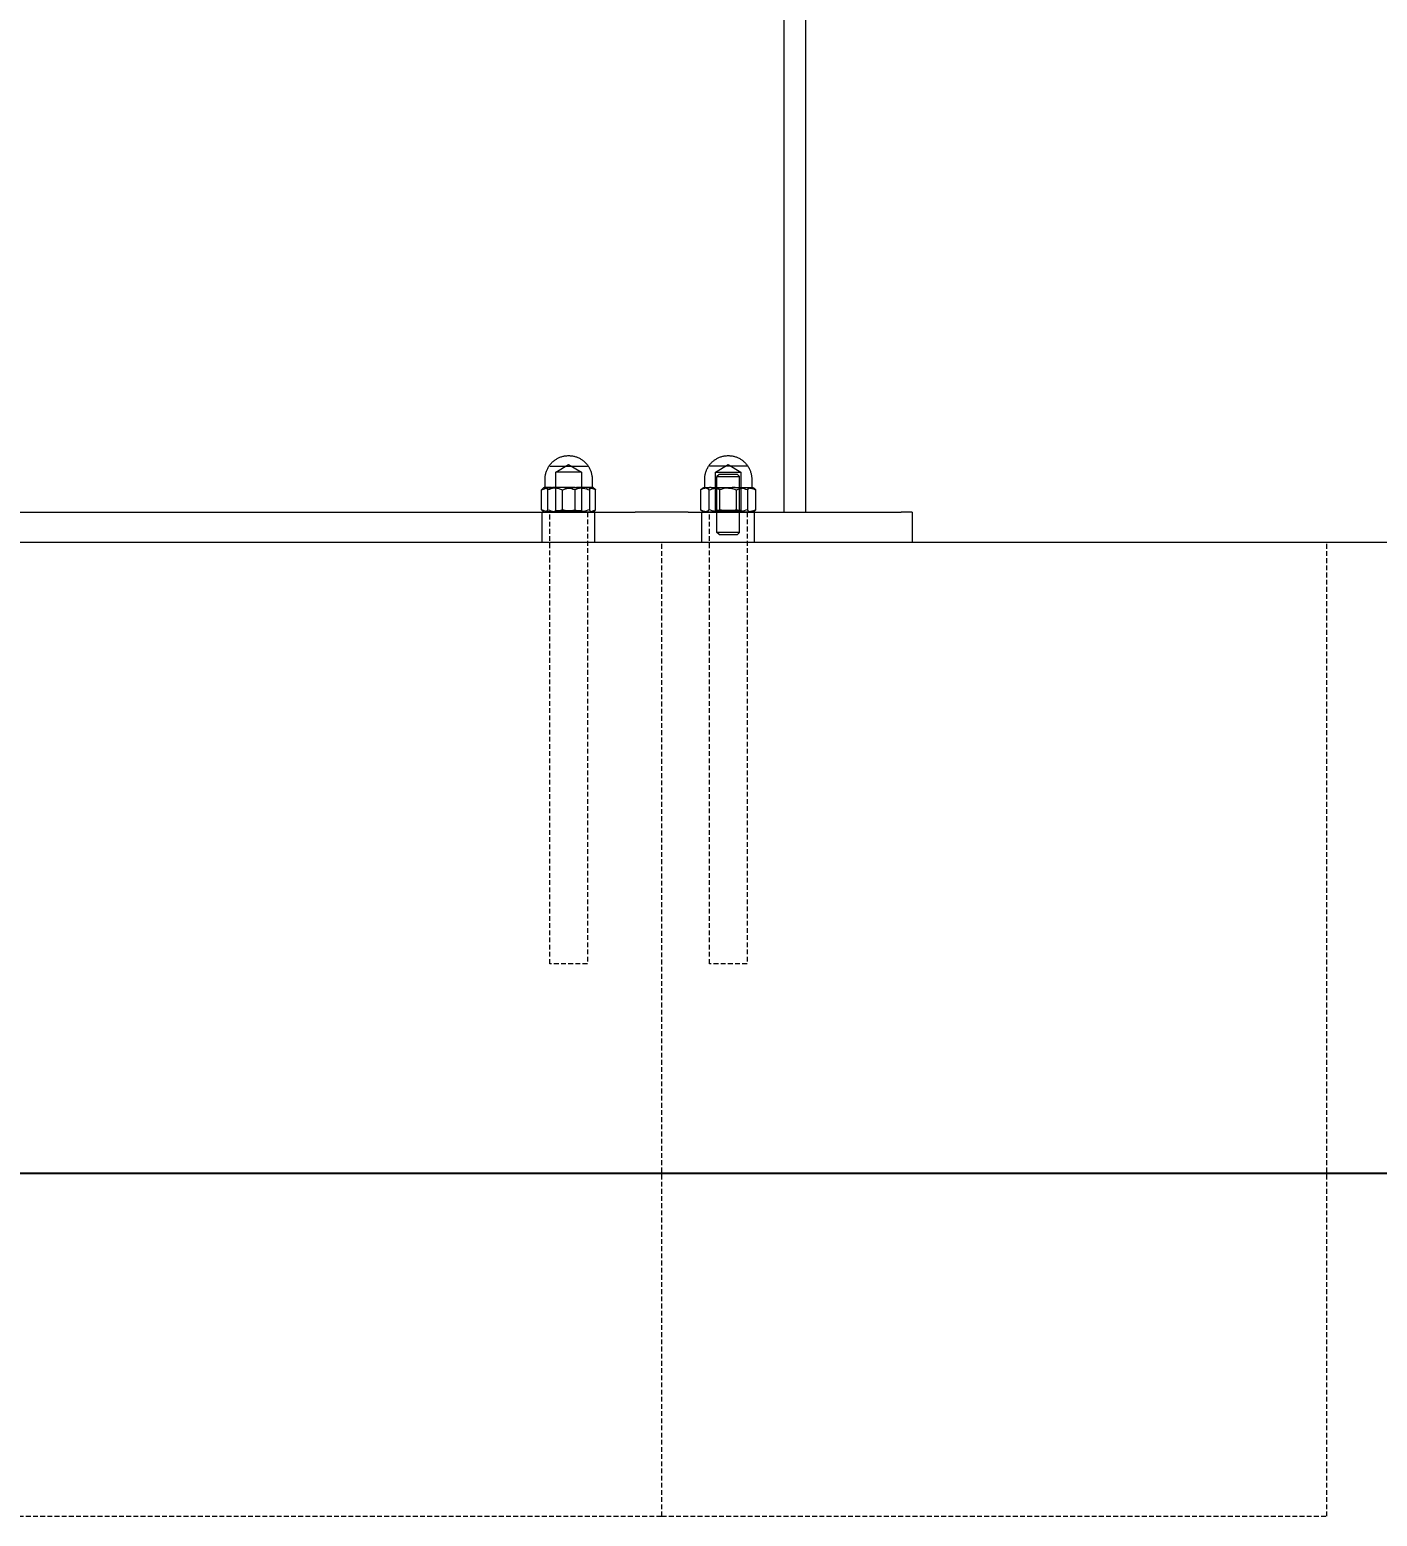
# Model space of a CAD drawing. Header units: millimetres. Extents: x -111 to 4919, y -143 to 3304.
# Drawn here: x 246.8 to 605, y 2513.7 to 2908.8 of the extents above; entities that cross this region are included whole.
import ezdxf

# ---------------------------------------------------------------- set-up
doc = ezdxf.new("R2010")
doc.units = ezdxf.units.MM
doc.linetypes.add('HIDDEN', pattern=[1.905, 1.27, -0.635])
for name, color, linetype, lineweight in [('ZANO_R', 7, 'Continuous', 0), ('ZANO_R_przerywana', 7, 'HIDDEN', 0), ('ZANO_W', 1, 'Continuous', 0)]:
    doc.layers.add(name, color=color, linetype=linetype, lineweight=lineweight)
doc.styles.add('Arial', font='arial.ttf')
doc.styles.get("Standard").update_dxf_attribs({"font": 'ARIALUNI.TTF'})
doc.dimstyles.new('pl i ang', dxfattribs={"dimtxt": 50, "dimasz": 50, "dimexe": 1.25, "dimexo": 0.625, "dimgap": 10, "dimtad": 1, "dimtoh": 1, "dimtxsty": 'Standard', "dimcen": 2.5, "dimclrd": 1, "dimclre": 1, "dimclrt": 1, "dimadec": 0, "dimazin": 0, "dimtfac": 1, "dimtmove": 0, "dimatfit": 3, "dimfxl": 1, "dimarcsym": 1})

# ---------------------------------------------------------------- blocks, each defined once
blk = doc.blocks.new('*D397')
at = {"layer": 'ZANO_W', "color": 1, "lineweight": -2}
for p, q in [((100.77, 2762.59), (100.77, 2594.86)), ((2106.33, 2762.59), (2106.33, 2594.86)), ((140.77, 2604.86), (2066.33, 2604.86))]:
    blk.add_line(p, q, dxfattribs=at)
at = {"layer": 'ZANO_W', "color": 1}
for points in [[(140.77, 2611.53), (140.77, 2598.19), (100.77, 2604.86)], [(2066.33, 2598.19), (2066.33, 2611.53), (2106.33, 2604.86)]]:
    blk.add_solid(points, dxfattribs=at)
at = {"layer": 'ZANO_W', "color": 1, "insert": (1103.55, 2635.28), "char_height": 40, "attachment_point": 5, "style": 'Arial'}
blk.add_mtext('2006', dxfattribs=at)

msp = doc.modelspace()

# ---------------------------------------------------------------- linework, layer by layer
at = {"layer": 'ZANO_R'}
for p, q in [((447.35, 2780.59), (447.35, 3174.59)), ((453.01, 3144.59), (453.01, 2780.59)), ((385.37, 2793.45), (385.51, 2793.6)), ((385.51, 2793.6), (385.66, 2793.76)), ((385.66, 2793.76), (385.81, 2793.91)), ((385.81, 2793.91), (385.97, 2794.05)), ((385.97, 2794.05), (386.13, 2794.19)), ((386.13, 2794.19), (386.3, 2794.32)), ((386.3, 2794.32), (386.47, 2794.45)), ((386.47, 2794.45), (386.65, 2794.57)), ((386.65, 2794.57), (386.83, 2794.68)), ((386.83, 2794.68), (387.02, 2794.79)), ((387.02, 2794.79), (387.2, 2794.89)), ((387.2, 2794.89), (387.39, 2794.98)), ((387.39, 2794.98), (387.59, 2795.07)), ((387.59, 2795.07), (387.79, 2795.15)), ((387.79, 2795.15), (387.99, 2795.23)), ((387.99, 2795.23), (388.19, 2795.3)), ((388.19, 2795.3), (388.39, 2795.36)), ((388.39, 2795.36), (388.6, 2795.41)), ((388.6, 2795.41), (388.81, 2795.46)), ((388.81, 2795.46), (389.02, 2795.5)), ((389.02, 2795.5), (389.23, 2795.53)), ((389.23, 2795.53), (389.44, 2795.56)), ((389.44, 2795.56), (389.65, 2795.57)), ((389.65, 2795.57), (389.87, 2795.59)), ((389.87, 2795.59), (390.08, 2795.59)), ((390.08, 2795.59), (390.29, 2795.59)), ((390.29, 2795.59), (390.51, 2795.57)), ((390.51, 2795.57), (390.72, 2795.56)), ((390.72, 2795.56), (390.93, 2795.53)), ((390.93, 2795.53), (391.14, 2795.5)), ((391.14, 2795.5), (391.35, 2795.46)), ((391.35, 2795.46), (391.56, 2795.41)), ((391.56, 2795.41), (391.76, 2795.36)), ((391.76, 2795.36), (391.97, 2795.3)), ((391.97, 2795.3), (392.17, 2795.23)), ((392.17, 2795.23), (392.37, 2795.15)), ((392.37, 2795.15), (392.57, 2795.07)), ((392.57, 2795.07), (392.76, 2794.98)), ((392.76, 2794.98), (392.95, 2794.89)), ((392.95, 2794.89), (393.14, 2794.79)), ((393.14, 2794.79), (393.33, 2794.68)), ((393.33, 2794.68), (393.51, 2794.57)), ((393.51, 2794.57), (393.68, 2794.45)), ((393.68, 2794.45), (393.86, 2794.32)), ((393.86, 2794.32), (394.02, 2794.19)), ((394.02, 2794.19), (394.19, 2794.05)), ((394.19, 2794.05), (394.34, 2793.91)), ((394.34, 2793.91), (394.5, 2793.76)), ((394.5, 2793.76), (394.65, 2793.6)), ((394.65, 2793.6), (394.79, 2793.45)), ((427.79, 2793.45), (427.94, 2793.6)), ((427.94, 2793.6), (428.09, 2793.76)), ((428.09, 2793.76), (428.24, 2793.91)), ((428.24, 2793.91), (428.4, 2794.05)), ((428.4, 2794.05), (428.56, 2794.19)), ((428.56, 2794.19), (428.73, 2794.32)), ((428.73, 2794.32), (428.9, 2794.45)), ((428.9, 2794.45), (429.08, 2794.57)), ((429.08, 2794.57), (429.26, 2794.68)), ((429.26, 2794.68), (429.44, 2794.79)), ((429.44, 2794.79), (429.63, 2794.89)), ((429.63, 2794.89), (429.82, 2794.98)), ((429.82, 2794.98), (430.01, 2795.07)), ((430.01, 2795.07), (430.21, 2795.15)), ((430.21, 2795.15), (430.41, 2795.23)), ((430.41, 2795.23), (430.61, 2795.3)), ((430.61, 2795.3), (430.82, 2795.36)), ((430.82, 2795.36), (431.03, 2795.41)), ((431.03, 2795.41), (431.23, 2795.46)), ((431.23, 2795.46), (431.44, 2795.5)), ((431.44, 2795.5), (431.65, 2795.53)), ((431.65, 2795.53), (431.87, 2795.56)), ((431.87, 2795.56), (432.08, 2795.57)), ((432.08, 2795.57), (432.29, 2795.59)), ((432.29, 2795.59), (432.5, 2795.59)), ((432.5, 2795.59), (432.72, 2795.59)), ((432.72, 2795.59), (432.93, 2795.57)), ((432.93, 2795.57), (433.14, 2795.56)), ((433.14, 2795.56), (433.36, 2795.53)), ((433.36, 2795.53), (433.57, 2795.5)), ((433.57, 2795.5), (433.78, 2795.46)), ((433.78, 2795.46), (433.98, 2795.41)), ((433.98, 2795.41), (434.19, 2795.36)), ((434.19, 2795.36), (434.4, 2795.3)), ((434.4, 2795.3), (434.6, 2795.23)), ((434.6, 2795.23), (434.8, 2795.15)), ((434.8, 2795.15), (434.99, 2795.07)), ((434.99, 2795.07), (435.19, 2794.98)), ((435.19, 2794.98), (435.38, 2794.89)), ((435.38, 2794.89), (435.57, 2794.79)), ((435.57, 2794.79), (435.75, 2794.68)), ((435.75, 2794.68), (435.93, 2794.57)), ((435.93, 2794.57), (436.11, 2794.45)), ((436.11, 2794.45), (436.28, 2794.32)), ((436.28, 2794.32), (436.45, 2794.19)), ((436.45, 2794.19), (436.61, 2794.05)), ((436.61, 2794.05), (436.77, 2793.91)), ((436.77, 2793.91), (436.92, 2793.76)), ((436.92, 2793.76), (437.07, 2793.6)), ((437.07, 2793.6), (437.22, 2793.45)), ((383.83, 2789.55), (383.84, 2789.77)), ((383.83, 2789.34), (383.83, 2789.55)), ((383.84, 2789.77), (383.86, 2789.98)), ((383.86, 2789.98), (383.89, 2790.19)), ((383.89, 2790.19), (383.92, 2790.4)), ((383.92, 2790.4), (383.96, 2790.61)), ((383.96, 2790.61), (384.01, 2790.82)), ((384.01, 2790.82), (384.06, 2791.03)), ((384.06, 2791.03), (384.12, 2791.23)), ((384.12, 2791.23), (384.19, 2791.43)), ((384.19, 2791.43), (384.26, 2791.63)), ((384.26, 2791.63), (384.35, 2791.83)), ((384.35, 2791.83), (384.43, 2792.02)), ((384.43, 2792.02), (384.53, 2792.21)), ((384.53, 2792.21), (384.63, 2792.4)), ((384.63, 2792.4), (384.74, 2792.59)), ((384.74, 2792.59), (384.85, 2792.77)), ((384.85, 2792.77), (384.97, 2792.94)), ((384.97, 2792.94), (385.1, 2793.12)), ((385.08, 2792.76), (385.08, 2792.76)), ((385.08, 2792.76), (385.08, 2792.76)), ((385.08, 2792.76), (395.08, 2792.76)), ((385.1, 2793.12), (385.23, 2793.28)), ((385.23, 2793.28), (385.37, 2793.45)), ((386.68, 2791.19), (390.08, 2793.23)), ((393.4, 2791.19), (386.68, 2791.19)), ((386.68, 2781.03), (386.68, 2791.19)), ((390.08, 2793.23), (393.48, 2791.19)), ((393.46, 2791.19), (393.4, 2791.19)), ((393.47, 2791.19), (393.46, 2791.19)), ((393.48, 2791.19), (393.47, 2791.19)), ((393.48, 2791.19), (393.48, 2791.19)), ((393.48, 2791.19), (393.48, 2791.19)), ((393.48, 2791.19), (393.48, 2791.19)), ((393.48, 2791.19), (393.48, 2791.19)), ((393.48, 2791.19), (393.48, 2791.19)), ((393.48, 2791.19), (393.48, 2791.19)), ((393.48, 2791.19), (393.48, 2791.19)), ((393.48, 2791.19), (393.48, 2781.03)), ((394.79, 2793.45), (394.93, 2793.28)), ((394.93, 2793.28), (395.06, 2793.12)), ((395.06, 2793.12), (395.18, 2792.94)), ((395.18, 2792.94), (395.3, 2792.77)), ((395.3, 2792.77), (395.42, 2792.59)), ((395.42, 2792.59), (395.53, 2792.4)), ((395.53, 2792.4), (395.63, 2792.21)), ((395.63, 2792.21), (395.72, 2792.02)), ((395.72, 2792.02), (395.81, 2791.83)), ((395.81, 2791.83), (395.89, 2791.63)), ((395.89, 2791.63), (395.97, 2791.43)), ((395.97, 2791.43), (396.04, 2791.23)), ((396.04, 2791.23), (396.1, 2791.03)), ((396.1, 2791.03), (396.15, 2790.82)), ((396.15, 2790.82), (396.2, 2790.61)), ((396.2, 2790.61), (396.24, 2790.4)), ((396.24, 2790.4), (396.27, 2790.19)), ((396.27, 2790.19), (396.3, 2789.98)), ((396.3, 2789.98), (396.31, 2789.77)), ((396.31, 2789.77), (396.32, 2789.55)), ((396.32, 2789.55), (396.33, 2789.34)), ((426.25, 2789.34), (426.26, 2789.55)), ((426.26, 2789.55), (426.27, 2789.77)), ((426.27, 2789.77), (426.29, 2789.98)), ((426.29, 2789.98), (426.31, 2790.19)), ((426.31, 2790.19), (426.35, 2790.4)), ((426.35, 2790.4), (426.39, 2790.61)), ((426.39, 2790.61), (426.43, 2790.82)), ((426.43, 2790.82), (426.49, 2791.03)), ((426.49, 2791.03), (426.55, 2791.23)), ((426.55, 2791.23), (426.62, 2791.43)), ((426.62, 2791.43), (426.69, 2791.63)), ((426.69, 2791.63), (426.77, 2791.83)), ((426.77, 2791.83), (426.86, 2792.02)), ((426.86, 2792.02), (426.96, 2792.21)), ((426.96, 2792.21), (427.06, 2792.4)), ((427.06, 2792.4), (427.16, 2792.59)), ((427.16, 2792.59), (427.28, 2792.77)), ((427.28, 2792.77), (427.4, 2792.94)), ((427.4, 2792.94), (427.52, 2793.12)), ((437.5, 2792.76), (427.51, 2792.76)), ((427.52, 2793.12), (427.66, 2793.28)), ((427.66, 2793.28), (427.79, 2793.45)), ((429.1, 2781.03), (429.1, 2791.19)), ((429.11, 2791.19), (432.5, 2793.23)), ((429.1, 2791.19), (433.25, 2791.19)), ((429.1, 2791.19), (429.11, 2791.19)), ((429.5, 2790.03), (432.5, 2790.03)), ((429.5, 2775.14), (429.5, 2790.03)), ((430.06, 2790.59), (429.51, 2790.04)), ((432.5, 2790.59), (430.06, 2790.59)), ((432.5, 2793.23), (435.9, 2791.19)), ((434.95, 2790.59), (432.5, 2790.59)), ((432.5, 2790.03), (435.5, 2790.03)), ((433.25, 2791.19), (435.9, 2791.19)), ((434.95, 2790.59), (435.5, 2790.04)), ((435.5, 2775.14), (435.5, 2790.03)), ((435.9, 2791.19), (435.9, 2781.03)), ((437.22, 2793.45), (437.35, 2793.28)), ((437.35, 2793.28), (437.49, 2793.12)), ((437.49, 2793.12), (437.61, 2792.94)), ((437.5, 2792.76), (437.5, 2792.76)), ((437.5, 2792.76), (437.5, 2792.76)), ((437.61, 2792.94), (437.73, 2792.77)), ((437.73, 2792.77), (437.85, 2792.59)), ((437.85, 2792.59), (437.95, 2792.4)), ((437.95, 2792.4), (438.05, 2792.21)), ((438.05, 2792.21), (438.15, 2792.02)), ((438.15, 2792.02), (438.24, 2791.83)), ((438.24, 2791.83), (438.32, 2791.63)), ((438.32, 2791.63), (438.39, 2791.43)), ((438.39, 2791.43), (438.46, 2791.23)), ((438.46, 2791.23), (438.52, 2791.03)), ((438.52, 2791.03), (438.58, 2790.82)), ((438.58, 2790.82), (438.62, 2790.61)), ((438.62, 2790.61), (438.66, 2790.4)), ((438.66, 2790.4), (438.7, 2790.19)), ((438.7, 2790.19), (438.72, 2789.98)), ((438.72, 2789.98), (438.74, 2789.77)), ((438.74, 2789.77), (438.75, 2789.55)), ((438.75, 2789.55), (438.75, 2789.34)), ((383.42, 2786.99), (382.91, 2786.51)), ((382.91, 2786.51), (383.15, 2786.6)), ((382.91, 2781.17), (382.91, 2786.51)), ((383.15, 2786.6), (383.39, 2786.69)), ((383.39, 2786.69), (383.64, 2786.77)), ((383.42, 2786.99), (383.58, 2787.09)), ((383.44, 2787.01), (383.43, 2787)), ((383.46, 2787.02), (383.44, 2787.01)), ((383.48, 2787.03), (383.46, 2787.02)), ((383.5, 2787.04), (383.48, 2787.03)), ((383.52, 2787.05), (383.5, 2787.04)), ((383.55, 2787.06), (383.52, 2787.05)), ((383.57, 2787.06), (383.55, 2787.06)), ((383.59, 2787.07), (383.57, 2787.06)), ((385.52, 2787.09), (383.58, 2787.09)), ((383.61, 2787.07), (383.59, 2787.07)), ((383.63, 2787.08), (383.61, 2787.07)), ((383.65, 2787.08), (383.63, 2787.08)), ((383.64, 2786.77), (383.89, 2786.84)), ((383.67, 2787.08), (383.65, 2787.08)), ((383.7, 2787.09), (383.67, 2787.08)), ((383.72, 2787.09), (383.72, 2787.09)), ((383.72, 2787.09), (383.73, 2787.09)), ((383.73, 2787.09), (383.73, 2787.09)), ((383.73, 2787.09), (383.73, 2787.09)), ((383.73, 2787.09), (383.74, 2787.09)), ((383.74, 2787.09), (383.75, 2787.1)), ((383.74, 2787.09), (383.74, 2787.09)), ((383.75, 2787.1), (383.75, 2787.1)), ((383.75, 2787.1), (383.75, 2787.1)), ((383.75, 2787.1), (383.76, 2787.1)), ((383.76, 2787.1), (383.76, 2787.1)), ((383.76, 2787.1), (383.77, 2787.1)), ((383.77, 2787.1), (383.77, 2787.11)), ((383.77, 2787.11), (383.77, 2787.11)), ((383.77, 2787.11), (383.78, 2787.11)), ((383.78, 2787.11), (383.79, 2787.12)), ((383.78, 2787.11), (383.78, 2787.11)), ((383.78, 2787.11), (383.78, 2787.11)), ((383.83, 2787.08), (383.78, 2787.09)), ((383.79, 2787.12), (383.79, 2787.13)), ((383.79, 2787.13), (383.8, 2787.13)), ((383.79, 2787.12), (383.79, 2787.12)), ((383.79, 2787.12), (383.79, 2787.12)), ((383.8, 2787.13), (383.8, 2787.14)), ((383.8, 2787.14), (383.81, 2787.14)), ((383.8, 2787.13), (383.8, 2787.13)), ((383.8, 2787.13), (383.8, 2787.13)), ((383.81, 2787.14), (383.81, 2787.15)), ((383.81, 2787.15), (383.81, 2787.15)), ((383.81, 2787.15), (383.82, 2787.15)), ((383.81, 2787.14), (383.81, 2787.14)), ((383.82, 2787.17), (383.82, 2787.18)), ((383.82, 2787.18), (383.83, 2787.18)), ((383.82, 2787.16), (383.82, 2787.17)), ((383.82, 2787.17), (383.82, 2787.17)), ((383.82, 2787.17), (383.82, 2787.17)), ((383.82, 2787.15), (383.82, 2787.16)), ((383.82, 2787.16), (383.82, 2787.16)), ((383.83, 2787.21), (383.83, 2789.34)), ((383.83, 2787.2), (383.83, 2787.21)), ((383.83, 2787.19), (383.83, 2787.2)), ((383.83, 2787.2), (383.83, 2787.2)), ((383.83, 2787.2), (383.83, 2787.2)), ((383.83, 2787.18), (383.83, 2787.19)), ((383.83, 2787.19), (383.83, 2787.19)), ((383.83, 2787.18), (383.83, 2787.18)), ((383.87, 2787.06), (383.83, 2787.08)), ((383.91, 2787.05), (383.87, 2787.06)), ((383.89, 2786.84), (384.14, 2786.9)), ((383.95, 2787.03), (383.91, 2787.05)), ((383.99, 2787.02), (383.95, 2787.03)), ((384.03, 2787), (383.99, 2787.02)), ((384.07, 2786.98), (384.03, 2787)), ((384.11, 2786.96), (384.07, 2786.98)), ((384.14, 2786.94), (384.11, 2786.96)), ((384.14, 2786.9), (384.39, 2786.96)), ((384.18, 2786.91), (384.14, 2786.94)), ((384.22, 2786.89), (384.18, 2786.91)), ((384.25, 2786.86), (384.22, 2786.89)), ((384.28, 2786.84), (384.25, 2786.86)), ((384.32, 2786.81), (384.28, 2786.84)), ((384.35, 2786.78), (384.32, 2786.81)), ((384.38, 2786.75), (384.35, 2786.78)), ((384.41, 2786.72), (384.38, 2786.75)), ((384.39, 2786.96), (384.64, 2787)), ((384.44, 2786.68), (384.41, 2786.72)), ((384.47, 2786.65), (384.44, 2786.68)), ((384.49, 2786.62), (384.47, 2786.65)), ((384.52, 2786.58), (384.49, 2786.62)), ((384.54, 2786.55), (384.52, 2786.58)), ((384.56, 2786.51), (384.54, 2786.55)), ((384.98, 2786.63), (384.56, 2786.51)), ((384.56, 2781.17), (384.56, 2786.51)), ((384.64, 2787), (384.9, 2787.04)), ((384.9, 2787.04), (385.15, 2787.06)), ((385.39, 2786.74), (384.98, 2786.63)), ((385.15, 2787.06), (385.41, 2787.08)), ((385.81, 2786.84), (385.39, 2786.74)), ((385.41, 2787.08), (385.67, 2787.09)), ((385.67, 2787.09), (385.93, 2787.08)), ((386.24, 2786.92), (385.81, 2786.84)), ((391.81, 2787.09), (385.82, 2787.09)), ((385.93, 2787.08), (386.18, 2787.06)), ((386.18, 2787.06), (386.44, 2787.04)), ((386.66, 2786.98), (386.24, 2786.92)), ((386.44, 2787.04), (386.7, 2787)), ((387.09, 2787.03), (386.66, 2786.98)), ((386.7, 2787), (386.95, 2786.96)), ((386.95, 2786.96), (387.2, 2786.9)), ((387.52, 2787.07), (387.09, 2787.03)), ((387.2, 2786.9), (387.45, 2786.84)), ((387.45, 2786.84), (387.7, 2786.77)), ((387.95, 2787.09), (387.52, 2787.07)), ((387.7, 2786.77), (387.95, 2786.69)), ((387.95, 2786.69), (388.19, 2786.6)), ((388.19, 2786.6), (388.43, 2786.51)), ((388.77, 2787.07), (388.34, 2787.09)), ((388.43, 2786.51), (388.81, 2786.63)), ((388.43, 2781.17), (388.43, 2786.51)), ((389.2, 2787.03), (388.77, 2787.07)), ((388.81, 2786.63), (389.21, 2786.73)), ((389.63, 2786.98), (389.2, 2787.03)), ((389.21, 2786.73), (389.6, 2786.82)), ((389.6, 2786.82), (390, 2786.9)), ((390.06, 2786.92), (389.63, 2786.98)), ((390, 2786.9), (390.4, 2786.96)), ((390.48, 2786.84), (390.06, 2786.92)), ((390.4, 2786.96), (390.8, 2787.01)), ((390.9, 2786.74), (390.48, 2786.84)), ((390.8, 2787.01), (391.2, 2787.05)), ((391.32, 2786.63), (390.9, 2786.74)), ((391.2, 2787.05), (391.61, 2787.08)), ((391.73, 2786.51), (391.32, 2786.63)), ((391.61, 2787.08), (392.01, 2787.09)), ((391.96, 2786.6), (391.73, 2786.51)), ((391.73, 2786.51), (391.73, 2781.17)), ((392.19, 2786.68), (391.96, 2786.6)), ((392.01, 2787.09), (392.41, 2787.08)), ((392.42, 2786.76), (392.19, 2786.68)), ((396.37, 2787.09), (392.2, 2787.09)), ((392.41, 2787.08), (392.82, 2787.05)), ((392.65, 2786.83), (392.42, 2786.76)), ((392.89, 2786.89), (392.65, 2786.83)), ((392.82, 2787.05), (393.22, 2787.01)), ((393.13, 2786.94), (392.89, 2786.89)), ((393.37, 2786.98), (393.13, 2786.94)), ((393.22, 2787.01), (393.62, 2786.96)), ((393.61, 2787.02), (393.37, 2786.98)), ((393.85, 2787.05), (393.61, 2787.02)), ((393.62, 2786.96), (394.02, 2786.9)), ((394.09, 2787.07), (393.85, 2787.05)), ((394.02, 2786.9), (394.42, 2786.82)), ((394.34, 2787.09), (394.09, 2787.07)), ((394.42, 2786.82), (394.81, 2786.73)), ((394.88, 2787.07), (394.64, 2787.09)), ((394.81, 2786.73), (395.21, 2786.63)), ((395.12, 2787.05), (394.88, 2787.07)), ((395.36, 2787.02), (395.12, 2787.05)), ((395.21, 2786.63), (395.59, 2786.51)), ((395.61, 2786.98), (395.36, 2787.02)), ((395.59, 2786.51), (395.61, 2786.54)), ((395.59, 2786.51), (395.59, 2781.17)), ((395.85, 2786.94), (395.61, 2786.98)), ((395.61, 2786.54), (395.64, 2786.58)), ((395.64, 2786.58), (395.66, 2786.61)), ((395.66, 2786.61), (395.68, 2786.64)), ((395.68, 2786.64), (395.71, 2786.67)), ((395.71, 2786.67), (395.73, 2786.7)), ((395.73, 2786.7), (395.76, 2786.73)), ((395.76, 2786.73), (395.79, 2786.76)), ((395.79, 2786.76), (395.82, 2786.79)), ((395.82, 2786.79), (395.85, 2786.82)), ((396.08, 2786.89), (395.85, 2786.94)), ((395.85, 2786.82), (395.88, 2786.84)), ((395.88, 2786.84), (395.91, 2786.87)), ((395.91, 2786.87), (395.94, 2786.89)), ((395.94, 2786.89), (395.97, 2786.91)), ((395.97, 2786.91), (396.01, 2786.94)), ((396.01, 2786.94), (396.04, 2786.96)), ((396.04, 2786.96), (396.08, 2786.98)), ((396.08, 2786.98), (396.11, 2786.99)), ((396.32, 2786.83), (396.08, 2786.89)), ((396.11, 2786.99), (396.15, 2787.01)), ((396.15, 2787.01), (396.19, 2787.02)), ((396.19, 2787.02), (396.23, 2787.04)), ((396.23, 2787.04), (396.26, 2787.05)), ((396.26, 2787.05), (396.3, 2787.06)), ((396.3, 2787.06), (396.34, 2787.07)), ((396.56, 2786.76), (396.32, 2786.83)), ((396.33, 2789.34), (396.33, 2787.21)), ((396.33, 2787.21), (396.33, 2787.2)), ((396.33, 2787.2), (396.33, 2787.2)), ((396.33, 2787.2), (396.33, 2787.2)), ((396.33, 2787.2), (396.33, 2787.19)), ((396.33, 2787.19), (396.33, 2787.19)), ((396.33, 2787.19), (396.33, 2787.18)), ((396.33, 2787.18), (396.33, 2787.18)), ((396.33, 2787.18), (396.33, 2787.18)), ((396.33, 2787.18), (396.33, 2787.17)), ((396.33, 2787.17), (396.34, 2787.17)), ((396.34, 2787.17), (396.34, 2787.17)), ((396.34, 2787.17), (396.34, 2787.16)), ((396.34, 2787.16), (396.34, 2787.16)), ((396.34, 2787.16), (396.34, 2787.15)), ((396.34, 2787.15), (396.34, 2787.15)), ((396.34, 2787.15), (396.35, 2787.15)), ((396.34, 2787.07), (396.38, 2787.08)), ((396.35, 2787.15), (396.35, 2787.14)), ((396.35, 2787.14), (396.35, 2787.14)), ((396.35, 2787.14), (396.35, 2787.14)), ((396.35, 2787.14), (396.35, 2787.13)), ((396.35, 2787.13), (396.36, 2787.13)), ((396.36, 2787.13), (396.36, 2787.13)), ((396.36, 2787.13), (396.36, 2787.13)), ((396.36, 2787.13), (396.37, 2787.12)), ((396.37, 2787.12), (396.37, 2787.12)), ((396.37, 2787.12), (396.37, 2787.12)), ((396.37, 2787.12), (396.38, 2787.11)), ((396.38, 2787.11), (396.38, 2787.11)), ((396.38, 2787.11), (396.38, 2787.11)), ((396.38, 2787.11), (396.39, 2787.11)), ((396.38, 2787.08), (396.42, 2787.09)), ((396.39, 2787.11), (396.39, 2787.11)), ((396.39, 2787.11), (396.39, 2787.1)), ((396.39, 2787.1), (396.4, 2787.1)), ((396.4, 2787.1), (396.4, 2787.1)), ((396.4, 2787.1), (396.4, 2787.1)), ((396.4, 2787.1), (396.41, 2787.1)), ((396.41, 2787.1), (396.41, 2787.1)), ((396.41, 2787.1), (396.41, 2787.09)), ((396.41, 2787.09), (396.42, 2787.09)), ((396.42, 2787.09), (396.46, 2787.08)), ((396.42, 2787.09), (396.42, 2787.09)), ((396.42, 2787.09), (396.43, 2787.09)), ((396.43, 2787.09), (396.43, 2787.09)), ((396.43, 2787.09), (396.43, 2787.09)), ((396.43, 2787.09), (396.44, 2787.09)), ((396.55, 2787.09), (396.46, 2787.09)), ((396.46, 2787.08), (396.5, 2787.07)), ((396.5, 2787.07), (396.54, 2787.06)), ((396.54, 2787.06), (396.58, 2787.05)), ((396.57, 2787.09), (396.55, 2787.09)), ((396.79, 2786.68), (396.56, 2786.76)), ((396.58, 2787.09), (396.57, 2787.09)), ((396.58, 2787.09), (396.58, 2787.09)), ((396.58, 2787.09), (396.58, 2787.09)), ((396.58, 2787.09), (396.58, 2787.09)), ((396.58, 2787.09), (396.58, 2787.09)), ((396.58, 2787.09), (396.58, 2787.09)), ((396.58, 2787.09), (396.58, 2787.09)), ((396.58, 2787.09), (396.73, 2787)), ((396.58, 2787.05), (396.61, 2787.04)), ((396.61, 2787.04), (396.65, 2787.02)), ((396.65, 2787.02), (396.69, 2787.01)), ((396.69, 2787.01), (396.72, 2786.99)), ((396.72, 2786.99), (396.76, 2786.98)), ((396.76, 2786.98), (396.8, 2786.96)), ((397.02, 2786.6), (396.79, 2786.68)), ((396.8, 2786.96), (396.83, 2786.94)), ((396.83, 2786.94), (396.86, 2786.91)), ((396.86, 2786.91), (396.9, 2786.89)), ((396.9, 2786.89), (396.93, 2786.87)), ((396.93, 2786.87), (396.96, 2786.84)), ((396.96, 2786.84), (396.99, 2786.82)), ((396.99, 2786.82), (397.02, 2786.79)), ((397.02, 2786.79), (397.05, 2786.76)), ((397.25, 2786.51), (397.02, 2786.6)), ((397.05, 2786.76), (397.08, 2786.73)), ((397.08, 2786.73), (397.11, 2786.7)), ((397.11, 2786.7), (397.13, 2786.67)), ((397.13, 2786.67), (397.16, 2786.64)), ((397.16, 2786.64), (397.18, 2786.61)), ((397.18, 2786.61), (397.2, 2786.58)), ((397.2, 2786.58), (397.22, 2786.54)), ((397.22, 2786.54), (397.25, 2786.51)), ((397.25, 2781.17), (397.25, 2786.51)), ((425.38, 2786.6), (425.18, 2786.51)), ((425.18, 2786.51), (425.24, 2786.57)), ((425.18, 2786.51), (425.18, 2781.17)), ((425.24, 2786.57), (425.3, 2786.62)), ((425.3, 2786.62), (425.36, 2786.67)), ((425.36, 2786.67), (425.43, 2786.73)), ((425.59, 2786.68), (425.38, 2786.6)), ((425.43, 2786.73), (425.49, 2786.78)), ((425.49, 2786.78), (425.56, 2786.82)), ((425.56, 2786.82), (425.63, 2786.87)), ((425.79, 2786.75), (425.59, 2786.68)), ((425.63, 2786.87), (425.7, 2786.91)), ((425.7, 2786.91), (426, 2787.09)), ((425.74, 2786.93), (425.77, 2786.95)), ((425.77, 2786.95), (425.81, 2786.97)), ((426, 2786.82), (425.79, 2786.75)), ((425.81, 2786.97), (425.85, 2786.99)), ((425.85, 2786.99), (425.88, 2787)), ((425.88, 2787), (425.92, 2787.02)), ((425.92, 2787.02), (425.96, 2787.03)), ((425.96, 2787.03), (426, 2787.04)), ((426.01, 2787.09), (426, 2787.09)), ((426, 2787.09), (426, 2787.09)), ((426, 2787.04), (426.04, 2787.05)), ((426.21, 2786.88), (426, 2786.82)), ((426, 2787.09), (426, 2787.09)), ((426, 2787.09), (426.01, 2787.09)), ((426.01, 2787.09), (426.01, 2787.09)), ((426.01, 2787.09), (426.03, 2787.09)), ((426.03, 2787.09), (426.1, 2787.09)), ((426.04, 2787.05), (426.08, 2787.06)), ((426.08, 2787.06), (426.12, 2787.07)), ((426.1, 2787.09), (426.41, 2787.09)), ((426.12, 2787.07), (426.16, 2787.08)), ((426.14, 2787.09), (426.25, 2787.21)), ((426.16, 2787.08), (426.2, 2787.08)), ((426.2, 2787.08), (426.24, 2787.09)), ((426.43, 2786.93), (426.21, 2786.88)), ((426.25, 2787.21), (426.25, 2789.34)), ((426.36, 2787.09), (426.42, 2787.08)), ((426.41, 2787.09), (427.59, 2787.09)), ((426.42, 2787.08), (426.48, 2787.07)), ((426.64, 2786.97), (426.43, 2786.93)), ((426.48, 2787.07), (426.53, 2787.05)), ((426.53, 2787.05), (426.59, 2787.04)), ((426.59, 2787.04), (426.65, 2787.02)), ((426.86, 2787.01), (426.64, 2786.97)), ((426.65, 2787.02), (426.7, 2787)), ((426.7, 2787), (426.75, 2786.98)), ((426.75, 2786.98), (426.81, 2786.96)), ((426.81, 2786.96), (426.86, 2786.93)), ((427.07, 2787.04), (426.86, 2787.01)), ((426.86, 2786.93), (426.91, 2786.9)), ((426.91, 2786.9), (426.96, 2786.88)), ((426.96, 2786.88), (427.01, 2786.85)), ((427.01, 2786.85), (427.06, 2786.82)), ((427.06, 2786.82), (427.11, 2786.78)), ((427.29, 2787.07), (427.07, 2787.04)), ((427.11, 2786.78), (427.16, 2786.75)), ((427.16, 2786.75), (427.2, 2786.71)), ((427.2, 2786.71), (427.25, 2786.67)), ((427.25, 2786.67), (427.29, 2786.63)), ((427.51, 2787.08), (427.29, 2787.07)), ((427.29, 2786.63), (427.33, 2786.59)), ((427.33, 2786.59), (427.37, 2786.55)), ((427.37, 2786.55), (427.41, 2786.51)), ((427.41, 2786.51), (427.84, 2786.63)), ((427.41, 2781.17), (427.41, 2786.51)), ((427.73, 2787.09), (427.51, 2787.08)), ((427.95, 2787.08), (427.73, 2787.09)), ((427.84, 2786.63), (428.26, 2786.74)), ((427.87, 2787.09), (433.74, 2787.09)), ((428.17, 2787.07), (427.95, 2787.08)), ((428.38, 2787.04), (428.17, 2787.07)), ((428.26, 2786.74), (428.69, 2786.84)), ((428.6, 2787.01), (428.38, 2787.04)), ((428.82, 2786.97), (428.6, 2787.01)), ((428.69, 2786.84), (429.13, 2786.92)), ((429.03, 2786.93), (428.82, 2786.97)), ((429.24, 2786.88), (429.03, 2786.93)), ((429.13, 2786.92), (429.56, 2786.98)), ((429.45, 2786.82), (429.24, 2786.88)), ((429.66, 2786.75), (429.45, 2786.82)), ((429.56, 2786.98), (430, 2787.03)), ((429.87, 2786.68), (429.66, 2786.75)), ((430.07, 2786.6), (429.87, 2786.68)), ((430, 2787.03), (430.44, 2787.07)), ((430.27, 2786.51), (430.07, 2786.6)), ((430.67, 2786.63), (430.27, 2786.51)), ((430.27, 2781.17), (430.27, 2786.51)), ((430.44, 2787.07), (430.88, 2787.09)), ((431.07, 2786.73), (430.67, 2786.63)), ((431.47, 2786.82), (431.07, 2786.73)), ((431.27, 2787.09), (431.71, 2787.07)), ((431.88, 2786.9), (431.47, 2786.82)), ((431.71, 2787.07), (432.15, 2787.03)), ((432.29, 2786.96), (431.88, 2786.9)), ((432.15, 2787.03), (432.59, 2786.98)), ((432.7, 2787.01), (432.29, 2786.96)), ((432.59, 2786.98), (433.02, 2786.92)), ((433.11, 2787.05), (432.7, 2787.01)), ((433.02, 2786.92), (433.46, 2786.84)), ((433.52, 2787.08), (433.11, 2787.05)), ((433.46, 2786.84), (433.89, 2786.74)), ((433.94, 2787.09), (433.52, 2787.08)), ((433.89, 2786.74), (434.31, 2786.63)), ((434.35, 2787.08), (433.94, 2787.09)), ((434.13, 2787.09), (438.65, 2787.09)), ((434.31, 2786.63), (434.74, 2786.51)), ((434.76, 2787.05), (434.35, 2787.08)), ((434.74, 2786.51), (434.94, 2786.6)), ((434.74, 2781.17), (434.74, 2786.51)), ((435.17, 2787.01), (434.76, 2787.05)), ((434.94, 2786.6), (435.15, 2786.68)), ((435.15, 2786.68), (435.37, 2786.76)), ((435.58, 2786.96), (435.17, 2787.01)), ((435.37, 2786.76), (435.58, 2786.82)), ((435.99, 2786.9), (435.58, 2786.96)), ((435.58, 2786.82), (435.8, 2786.88)), ((435.8, 2786.88), (436.02, 2786.94)), ((436.4, 2786.82), (435.99, 2786.9)), ((436.02, 2786.94), (436.24, 2786.98)), ((436.24, 2786.98), (436.47, 2787.02)), ((436.8, 2786.73), (436.4, 2786.82)), ((436.47, 2787.02), (436.69, 2787.05)), ((436.69, 2787.05), (436.91, 2787.07)), ((437.2, 2786.63), (436.8, 2786.73)), ((436.91, 2787.07), (437.14, 2787.09)), ((437.6, 2786.51), (437.2, 2786.63)), ((437.42, 2787.09), (437.64, 2787.07)), ((437.63, 2786.55), (437.6, 2786.51)), ((437.6, 2786.51), (437.6, 2781.17)), ((437.67, 2786.59), (437.63, 2786.55)), ((437.64, 2787.07), (437.87, 2787.05)), ((437.71, 2786.63), (437.67, 2786.59)), ((437.75, 2786.67), (437.71, 2786.63)), ((437.79, 2786.71), (437.75, 2786.67)), ((437.84, 2786.74), (437.79, 2786.71)), ((437.88, 2786.77), (437.84, 2786.74)), ((437.87, 2787.05), (438.09, 2787.02)), ((437.93, 2786.81), (437.88, 2786.77)), ((437.98, 2786.84), (437.93, 2786.81)), ((438.02, 2786.87), (437.98, 2786.84)), ((438.07, 2786.89), (438.02, 2786.87)), ((438.12, 2786.92), (438.07, 2786.89)), ((438.09, 2787.02), (438.32, 2786.98)), ((438.17, 2786.94), (438.12, 2786.92)), ((438.22, 2786.97), (438.17, 2786.94)), ((438.28, 2786.99), (438.22, 2786.97)), ((438.33, 2787.01), (438.28, 2786.99)), ((438.32, 2786.98), (438.54, 2786.94)), ((438.38, 2787.02), (438.33, 2787.01)), ((438.44, 2787.04), (438.38, 2787.02)), ((438.49, 2787.05), (438.44, 2787.04)), ((438.55, 2787.06), (438.49, 2787.05)), ((438.54, 2786.94), (438.76, 2786.89)), ((438.6, 2787.07), (438.55, 2787.06)), ((438.66, 2787.08), (438.6, 2787.07)), ((438.71, 2787.09), (438.66, 2787.08)), ((438.77, 2787.08), (438.71, 2787.09)), ((438.75, 2789.34), (438.75, 2787.21)), ((438.75, 2787.21), (438.75, 2787.2)), ((438.75, 2787.2), (438.76, 2787.2)), ((438.76, 2787.2), (438.76, 2787.2)), ((438.76, 2787.2), (438.76, 2787.19)), ((438.76, 2787.19), (438.76, 2787.19)), ((438.76, 2787.19), (438.76, 2787.18)), ((438.76, 2787.18), (438.76, 2787.18)), ((438.76, 2787.18), (438.76, 2787.18)), ((438.76, 2787.18), (438.76, 2787.17)), ((438.76, 2787.17), (438.76, 2787.17)), ((438.76, 2787.17), (438.76, 2787.17)), ((438.76, 2787.17), (438.76, 2787.16)), ((438.76, 2787.16), (438.77, 2787.16)), ((438.76, 2786.89), (438.98, 2786.82)), ((438.77, 2787.16), (438.77, 2787.15)), ((438.77, 2787.15), (438.77, 2787.15)), ((438.77, 2787.15), (438.77, 2787.15)), ((438.77, 2787.15), (438.77, 2787.14)), ((438.77, 2787.14), (438.78, 2787.14)), ((438.82, 2787.07), (438.77, 2787.08)), ((438.78, 2787.14), (438.78, 2787.14)), ((438.78, 2787.14), (438.78, 2787.13)), ((438.78, 2787.13), (438.78, 2787.13)), ((438.78, 2787.13), (438.79, 2787.13)), ((438.78, 2787.09), (439, 2787.09)), ((438.79, 2787.13), (438.79, 2787.13)), ((438.79, 2787.13), (438.79, 2787.12)), ((438.79, 2787.12), (438.8, 2787.12)), ((438.8, 2787.12), (438.8, 2787.12)), ((438.8, 2787.12), (438.8, 2787.11)), ((438.8, 2787.11), (438.8, 2787.11)), ((438.8, 2787.11), (438.81, 2787.11)), ((438.81, 2787.11), (438.81, 2787.11)), ((438.81, 2787.11), (438.81, 2787.11)), ((438.81, 2787.11), (438.82, 2787.1)), ((438.82, 2787.1), (438.82, 2787.1)), ((438.82, 2787.1), (438.83, 2787.1)), ((438.88, 2787.06), (438.82, 2787.07)), ((438.83, 2787.1), (438.83, 2787.1)), ((438.83, 2787.1), (438.83, 2787.1)), ((438.83, 2787.1), (438.84, 2787.1)), ((438.84, 2787.1), (438.84, 2787.09)), ((438.84, 2787.09), (438.84, 2787.09)), ((438.84, 2787.09), (438.85, 2787.09)), ((438.85, 2787.09), (438.85, 2787.09)), ((438.85, 2787.09), (438.86, 2787.09)), ((438.86, 2787.09), (438.86, 2787.09)), ((438.86, 2787.09), (438.86, 2787.09)), ((438.93, 2787.05), (438.88, 2787.06)), ((438.99, 2787.04), (438.93, 2787.05)), ((438.98, 2786.82), (439.19, 2786.76)), ((439.04, 2787.02), (438.99, 2787.04)), ((439, 2787.09), (439.27, 2786.93)), ((439.09, 2787.01), (439.04, 2787.02)), ((439.15, 2786.99), (439.09, 2787.01)), ((439.2, 2786.97), (439.15, 2786.99)), ((439.19, 2786.76), (439.41, 2786.68)), ((439.25, 2786.94), (439.2, 2786.97)), ((439.3, 2786.92), (439.25, 2786.94)), ((439.35, 2786.89), (439.3, 2786.92)), ((439.4, 2786.87), (439.35, 2786.89)), ((439.45, 2786.84), (439.4, 2786.87)), ((439.41, 2786.68), (439.62, 2786.6)), ((439.49, 2786.81), (439.45, 2786.84)), ((439.54, 2786.77), (439.49, 2786.81)), ((439.58, 2786.74), (439.54, 2786.77)), ((439.63, 2786.71), (439.58, 2786.74)), ((439.62, 2786.6), (439.83, 2786.51)), ((439.67, 2786.67), (439.63, 2786.71)), ((439.71, 2786.63), (439.67, 2786.67)), ((439.75, 2786.59), (439.71, 2786.63)), ((439.79, 2786.55), (439.75, 2786.59)), ((439.83, 2786.51), (439.79, 2786.55)), ((439.83, 2781.17), (439.83, 2786.51)), ((103.7, 2780.59), (407.76, 2780.59)), ((383.15, 2781.08), (382.91, 2781.17)), ((382.91, 2781.17), (383.42, 2780.68)), ((383.08, 2772.59), (383.08, 2780.59)), ((383.38, 2780.99), (383.15, 2781.08)), ((383.62, 2780.91), (383.38, 2780.99)), ((383.58, 2780.59), (383.42, 2780.68)), ((383.43, 2780.68), (383.44, 2780.67)), ((383.44, 2780.67), (383.46, 2780.66)), ((383.46, 2780.66), (383.48, 2780.65)), ((383.48, 2780.65), (383.5, 2780.64)), ((383.5, 2780.64), (383.52, 2780.63)), ((383.52, 2780.63), (383.54, 2780.62)), ((383.54, 2780.62), (383.56, 2780.62)), ((383.56, 2780.62), (383.58, 2780.61)), ((383.58, 2780.61), (383.6, 2780.61)), ((383.6, 2780.61), (383.62, 2780.6)), ((383.86, 2780.85), (383.62, 2780.91)), ((383.62, 2780.6), (383.64, 2780.6)), ((383.64, 2780.6), (383.66, 2780.59)), ((383.66, 2780.59), (383.68, 2780.59)), ((383.68, 2780.59), (383.7, 2780.59)), ((383.7, 2780.59), (383.73, 2780.59)), ((383.74, 2780.59), (383.78, 2780.6)), ((383.78, 2780.6), (383.82, 2780.61)), ((383.82, 2780.61), (383.86, 2780.62)), ((384.1, 2780.78), (383.86, 2780.85)), ((383.86, 2780.62), (383.89, 2780.63)), ((383.89, 2780.63), (383.93, 2780.64)), ((383.93, 2780.64), (383.97, 2780.65)), ((383.97, 2780.65), (384.01, 2780.67)), ((384.01, 2780.67), (384.04, 2780.69)), ((384.04, 2780.69), (384.08, 2780.7)), ((384.08, 2780.7), (384.11, 2780.72)), ((384.35, 2780.73), (384.1, 2780.78)), ((384.11, 2780.72), (384.15, 2780.74)), ((384.15, 2780.74), (384.18, 2780.76)), ((384.18, 2780.76), (384.22, 2780.79)), ((384.22, 2780.79), (384.25, 2780.81)), ((384.25, 2780.81), (384.28, 2780.83)), ((384.28, 2780.83), (384.31, 2780.86)), ((384.31, 2780.86), (384.34, 2780.89)), ((384.34, 2780.89), (384.37, 2780.91)), ((384.6, 2780.69), (384.35, 2780.73)), ((384.37, 2780.91), (384.4, 2780.94)), ((384.4, 2780.94), (384.42, 2780.97)), ((384.42, 2780.97), (384.45, 2781)), ((384.45, 2781), (384.48, 2781.04)), ((384.48, 2781.04), (384.5, 2781.07)), ((384.5, 2781.07), (384.52, 2781.1)), ((384.52, 2781.1), (384.54, 2781.13)), ((384.54, 2781.13), (384.56, 2781.17)), ((384.56, 2781.17), (384.98, 2781.05)), ((384.84, 2780.65), (384.6, 2780.69)), ((385.09, 2780.62), (384.84, 2780.65)), ((384.98, 2781.05), (385.39, 2780.94)), ((395.08, 2780.52), (385.08, 2780.52)), ((385.34, 2780.6), (385.09, 2780.62)), ((385.59, 2780.59), (385.34, 2780.6)), ((385.39, 2780.94), (385.82, 2780.84)), ((385.97, 2780.6), (385.72, 2780.59)), ((385.82, 2780.84), (386.24, 2780.76)), ((386.22, 2780.62), (385.97, 2780.6)), ((386.08, 2780.62), (386.68, 2781.03)), ((386.08, 2780.61), (386.21, 2780.61)), ((386.08, 2780.59), (386.08, 2780.61)), ((386.48, 2780.65), (386.22, 2780.62)), ((386.24, 2780.76), (386.67, 2780.7)), ((386.24, 2780.61), (393.98, 2780.61)), ((386.73, 2780.68), (386.48, 2780.65)), ((386.67, 2780.7), (387.09, 2780.65)), ((386.68, 2781.03), (393.4, 2781.03)), ((386.98, 2780.73), (386.73, 2780.68)), ((387.22, 2780.78), (386.98, 2780.73)), ((387.09, 2780.65), (387.52, 2780.61)), ((387.47, 2780.84), (387.22, 2780.78)), ((387.71, 2780.91), (387.47, 2780.84)), ((387.52, 2780.61), (387.96, 2780.59)), ((387.95, 2780.99), (387.71, 2780.91)), ((388.19, 2781.08), (387.95, 2780.99)), ((388.43, 2781.17), (388.19, 2781.08)), ((388.33, 2780.59), (388.76, 2780.61)), ((388.8, 2781.06), (388.43, 2781.17)), ((388.76, 2780.61), (389.19, 2780.65)), ((389.17, 2780.96), (388.8, 2781.06)), ((389.55, 2780.87), (389.17, 2780.96)), ((389.19, 2780.65), (389.62, 2780.7)), ((389.93, 2780.79), (389.55, 2780.87)), ((389.62, 2780.7), (390.05, 2780.76)), ((390.31, 2780.73), (389.93, 2780.79)), ((390.05, 2780.76), (390.48, 2780.84)), ((390.7, 2780.68), (390.31, 2780.73)), ((390.48, 2780.84), (390.9, 2780.94)), ((391.08, 2780.64), (390.7, 2780.68)), ((390.9, 2780.94), (391.32, 2781.05)), ((391.47, 2780.61), (391.08, 2780.64)), ((391.32, 2781.05), (391.73, 2781.17)), ((391.85, 2780.59), (391.47, 2780.61)), ((391.73, 2781.17), (391.97, 2781.08)), ((391.97, 2781.08), (392.2, 2780.99)), ((392.2, 2780.99), (392.44, 2780.91)), ((392.64, 2780.61), (392.22, 2780.59)), ((392.44, 2780.91), (392.69, 2780.84)), ((393.07, 2780.65), (392.64, 2780.61)), ((392.69, 2780.84), (392.93, 2780.78)), ((392.93, 2780.78), (393.18, 2780.73)), ((393.5, 2780.7), (393.07, 2780.65)), ((393.18, 2780.73), (393.43, 2780.68)), ((393.4, 2781.03), (393.46, 2781.03)), ((393.43, 2780.68), (393.68, 2780.65)), ((393.46, 2781.03), (393.47, 2781.03)), ((393.47, 2781.03), (393.48, 2781.03)), ((393.48, 2781.03), (393.48, 2781.03)), ((393.48, 2781.03), (393.48, 2781.03)), ((393.48, 2781.03), (393.48, 2781.03)), ((393.48, 2781.03), (393.48, 2781.03)), ((393.48, 2781.03), (393.48, 2781.03)), ((393.48, 2781.03), (393.48, 2781.03)), ((393.48, 2781.03), (394.08, 2780.62)), ((393.92, 2780.76), (393.5, 2780.7)), ((393.68, 2780.65), (393.93, 2780.62)), ((394.35, 2780.84), (393.92, 2780.76)), ((393.93, 2780.62), (394.19, 2780.6)), ((393.98, 2780.61), (394.05, 2780.61)), ((394.05, 2780.61), (394.07, 2780.61)), ((394.07, 2780.61), (394.08, 2780.61)), ((394.08, 2780.61), (394.08, 2780.61)), ((394.08, 2780.61), (394.08, 2780.61)), ((394.08, 2780.61), (394.08, 2780.61)), ((394.08, 2780.61), (394.08, 2780.61)), ((394.08, 2780.61), (394.08, 2780.61)), ((394.08, 2780.61), (394.08, 2780.61)), ((394.08, 2780.61), (394.08, 2780.59)), ((394.08, 2780.61), (394.08, 2780.61)), ((394.19, 2780.6), (394.44, 2780.59)), ((394.77, 2780.94), (394.35, 2780.84)), ((394.56, 2780.59), (394.81, 2780.6)), ((395.18, 2781.05), (394.77, 2780.94)), ((394.81, 2780.6), (395.06, 2780.62)), ((395.06, 2780.62), (395.31, 2780.65)), ((395.59, 2781.17), (395.18, 2781.05)), ((395.31, 2780.65), (395.56, 2780.69)), ((395.56, 2780.69), (395.81, 2780.73)), ((395.59, 2781.17), (395.61, 2781.13)), ((395.61, 2781.13), (395.64, 2781.1)), ((395.64, 2781.1), (395.66, 2781.07)), ((395.66, 2781.07), (395.68, 2781.04)), ((395.68, 2781.04), (395.71, 2781)), ((395.71, 2781), (395.73, 2780.97)), ((395.73, 2780.97), (395.76, 2780.94)), ((395.76, 2780.94), (395.79, 2780.91)), ((395.79, 2780.91), (395.82, 2780.89)), ((395.81, 2780.73), (396.05, 2780.78)), ((395.82, 2780.89), (395.85, 2780.86)), ((395.85, 2780.86), (395.88, 2780.83)), ((395.88, 2780.83), (395.91, 2780.81)), ((395.91, 2780.81), (395.94, 2780.79)), ((395.94, 2780.79), (395.97, 2780.76)), ((395.97, 2780.76), (396.01, 2780.74)), ((396.01, 2780.74), (396.04, 2780.72)), ((396.04, 2780.72), (396.08, 2780.7)), ((396.05, 2780.78), (396.3, 2780.85)), ((396.08, 2780.7), (396.11, 2780.68)), ((396.11, 2780.68), (396.15, 2780.67)), ((396.15, 2780.67), (396.19, 2780.65)), ((396.19, 2780.65), (396.23, 2780.64)), ((396.23, 2780.64), (396.26, 2780.63)), ((396.26, 2780.63), (396.3, 2780.62)), ((396.3, 2780.85), (396.54, 2780.91)), ((396.3, 2780.62), (396.34, 2780.61)), ((396.34, 2780.61), (396.38, 2780.6)), ((396.38, 2780.6), (396.42, 2780.59)), ((396.43, 2780.59), (396.47, 2780.6)), ((396.47, 2780.6), (396.51, 2780.61)), ((396.51, 2780.61), (396.55, 2780.62)), ((396.54, 2780.91), (396.78, 2780.99)), ((396.55, 2780.62), (396.59, 2780.63)), ((396.73, 2780.68), (396.58, 2780.59)), ((396.59, 2780.63), (396.63, 2780.64)), ((396.63, 2780.64), (396.67, 2780.66)), ((396.67, 2780.66), (396.71, 2780.68)), ((396.71, 2780.68), (396.74, 2780.69)), ((396.74, 2780.69), (396.78, 2780.71)), ((396.78, 2780.99), (397.01, 2781.08)), ((396.78, 2780.71), (396.82, 2780.73)), ((396.82, 2780.73), (396.85, 2780.76)), ((396.85, 2780.76), (396.89, 2780.78)), ((396.89, 2780.78), (396.92, 2780.8)), ((396.92, 2780.8), (396.95, 2780.83)), ((396.95, 2780.83), (396.98, 2780.85)), ((396.98, 2780.85), (397.01, 2780.88)), ((397.01, 2781.08), (397.25, 2781.17)), ((397.01, 2780.88), (397.04, 2780.91)), ((397.04, 2780.91), (397.07, 2780.94)), ((397.07, 2780.94), (397.1, 2780.97)), ((397.08, 2772.59), (397.08, 2780.59)), ((397.1, 2780.97), (397.13, 2781)), ((397.13, 2781), (397.15, 2781.03)), ((397.15, 2781.03), (397.18, 2781.07)), ((397.18, 2781.07), (397.2, 2781.1)), ((397.2, 2781.1), (397.22, 2781.13)), ((397.22, 2781.13), (397.25, 2781.17)), ((421.9, 2780.59), (407.76, 2780.59)), ((421.9, 2780.59), (478.47, 2780.59)), ((425.18, 2781.17), (425.38, 2781.08)), ((425.24, 2781.11), (425.18, 2781.17)), ((425.3, 2781.06), (425.24, 2781.11)), ((425.36, 2781), (425.3, 2781.06)), ((425.43, 2780.95), (425.36, 2781)), ((425.38, 2781.08), (425.58, 2781.01)), ((425.49, 2780.9), (425.43, 2780.95)), ((425.56, 2780.86), (425.49, 2780.9)), ((425.5, 2772.59), (425.5, 2780.59)), ((425.63, 2780.81), (425.56, 2780.86)), ((425.58, 2781.01), (425.78, 2780.93)), ((425.7, 2780.77), (425.63, 2780.81)), ((426, 2780.59), (425.7, 2780.77)), ((426.3, 2780.59), (425.73, 2780.75)), ((425.78, 2780.93), (425.98, 2780.87)), ((425.98, 2780.87), (426.19, 2780.81)), ((426.19, 2780.81), (426.4, 2780.76)), ((426.36, 2780.6), (426.3, 2780.59)), ((426.42, 2780.6), (426.36, 2780.6)), ((426.4, 2780.76), (426.61, 2780.71)), ((426.48, 2780.62), (426.42, 2780.6)), ((426.53, 2780.63), (426.48, 2780.62)), ((426.59, 2780.64), (426.53, 2780.63)), ((426.65, 2780.66), (426.59, 2780.64)), ((426.61, 2780.71), (426.82, 2780.67)), ((426.7, 2780.68), (426.65, 2780.66)), ((426.76, 2780.7), (426.7, 2780.68)), ((426.81, 2780.72), (426.76, 2780.7)), ((426.86, 2780.75), (426.81, 2780.72)), ((426.82, 2780.67), (427.03, 2780.64)), ((426.91, 2780.77), (426.86, 2780.75)), ((426.97, 2780.8), (426.91, 2780.77)), ((427.02, 2780.83), (426.97, 2780.8)), ((427.07, 2780.86), (427.02, 2780.83)), ((427.03, 2780.64), (427.24, 2780.62)), ((427.11, 2780.89), (427.07, 2780.86)), ((427.16, 2780.93), (427.11, 2780.89)), ((427.21, 2780.97), (427.16, 2780.93)), ((427.25, 2781), (427.21, 2780.97)), ((427.24, 2780.62), (427.45, 2780.6)), ((427.29, 2781.04), (427.25, 2781)), ((427.34, 2781.08), (427.29, 2781.04)), ((427.38, 2781.13), (427.34, 2781.08)), ((427.41, 2781.17), (427.38, 2781.13)), ((427.83, 2781.05), (427.41, 2781.17)), ((427.45, 2780.6), (427.67, 2780.59)), ((437.5, 2780.52), (427.51, 2780.52)), ((427.78, 2780.59), (428, 2780.6)), ((428.24, 2780.94), (427.83, 2781.05)), ((428, 2780.6), (428.21, 2780.62)), ((428.21, 2780.62), (428.42, 2780.64)), ((428.66, 2780.85), (428.24, 2780.94)), ((428.42, 2780.64), (428.64, 2780.67)), ((428.5, 2780.59), (428.5, 2780.61)), ((428.51, 2780.62), (429.1, 2781.03)), ((433.22, 2780.61), (428.51, 2780.61)), ((428.51, 2780.61), (428.51, 2780.61)), ((428.64, 2780.67), (428.85, 2780.71)), ((429.09, 2780.77), (428.66, 2780.85)), ((428.85, 2780.71), (429.06, 2780.76)), ((429.06, 2780.76), (429.26, 2780.81)), ((429.51, 2780.7), (429.09, 2780.77)), ((433.25, 2781.03), (429.1, 2781.03)), ((429.26, 2780.81), (429.47, 2780.87)), ((429.47, 2780.87), (429.68, 2780.93)), ((429.94, 2780.65), (429.51, 2780.7)), ((429.68, 2780.93), (429.88, 2781)), ((429.88, 2781), (430.08, 2781.08)), ((430.37, 2780.61), (429.94, 2780.65)), ((430.08, 2781.08), (430.27, 2781.17)), ((430.7, 2781.05), (430.27, 2781.17)), ((430.64, 2780.6), (430.38, 2780.61)), ((430.9, 2780.59), (430.64, 2780.6)), ((431.12, 2780.94), (430.7, 2781.05)), ((431.55, 2780.84), (431.12, 2780.94)), ((431.69, 2780.61), (431.25, 2780.59)), ((431.98, 2780.76), (431.55, 2780.84)), ((432.13, 2780.64), (431.69, 2780.61)), ((432.42, 2780.7), (431.98, 2780.76)), ((432.57, 2780.69), (432.13, 2780.64)), ((432.86, 2780.65), (432.42, 2780.7)), ((433.01, 2780.76), (432.57, 2780.69)), ((433.29, 2780.61), (432.86, 2780.65)), ((433.45, 2780.84), (433.01, 2780.76)), ((433.39, 2780.61), (433.24, 2780.61)), ((435.9, 2781.03), (433.25, 2781.03)), ((433.73, 2780.59), (433.29, 2780.61)), ((434.64, 2780.61), (433.39, 2780.61)), ((433.88, 2780.94), (433.45, 2780.84)), ((434.31, 2781.05), (433.88, 2780.94)), ((434.56, 2780.61), (434.11, 2780.59)), ((434.74, 2781.17), (434.31, 2781.05)), ((435, 2780.65), (434.56, 2780.61)), ((436.5, 2780.61), (434.68, 2780.61)), ((434.93, 2781.08), (434.74, 2781.17)), ((435.13, 2781), (434.93, 2781.08)), ((435.44, 2780.7), (435, 2780.65)), ((435.33, 2780.93), (435.13, 2781)), ((435.54, 2780.87), (435.33, 2780.93)), ((435.87, 2780.76), (435.44, 2780.7)), ((435.75, 2780.81), (435.54, 2780.87)), ((435.95, 2780.76), (435.75, 2780.81)), ((436.31, 2780.84), (435.87, 2780.76)), ((435.9, 2781.03), (436.5, 2780.62)), ((436.16, 2780.71), (435.95, 2780.76)), ((436.37, 2780.67), (436.16, 2780.71)), ((436.74, 2780.94), (436.31, 2780.84)), ((436.59, 2780.64), (436.37, 2780.67)), ((436.5, 2780.61), (436.5, 2780.59)), ((436.8, 2780.62), (436.59, 2780.64)), ((437.17, 2781.05), (436.74, 2780.94)), ((437.01, 2780.6), (436.8, 2780.62)), ((437.23, 2780.59), (437.01, 2780.6)), ((437.6, 2781.17), (437.17, 2781.05)), ((437.56, 2780.6), (437.34, 2780.59)), ((437.5, 2780.52), (437.5, 2780.52)), ((437.5, 2780.52), (437.5, 2780.52)), ((437.77, 2780.62), (437.56, 2780.6)), ((437.6, 2781.17), (437.63, 2781.13)), ((437.63, 2781.13), (437.67, 2781.08)), ((437.67, 2781.08), (437.72, 2781.04)), ((437.72, 2781.04), (437.76, 2781)), ((437.76, 2781), (437.8, 2780.97)), ((437.98, 2780.64), (437.77, 2780.62)), ((437.8, 2780.97), (437.85, 2780.93)), ((437.85, 2780.93), (437.9, 2780.89)), ((437.9, 2780.89), (437.94, 2780.86)), ((437.94, 2780.86), (437.99, 2780.83)), ((438.19, 2780.67), (437.98, 2780.64)), ((437.99, 2780.83), (438.04, 2780.8)), ((438.04, 2780.8), (438.1, 2780.77)), ((438.1, 2780.77), (438.15, 2780.75)), ((438.15, 2780.75), (438.2, 2780.72)), ((438.4, 2780.71), (438.19, 2780.67)), ((438.2, 2780.72), (438.25, 2780.7)), ((438.25, 2780.7), (438.31, 2780.68)), ((438.31, 2780.68), (438.36, 2780.66)), ((438.36, 2780.66), (438.42, 2780.64)), ((438.61, 2780.76), (438.4, 2780.71)), ((438.42, 2780.64), (438.48, 2780.63)), ((438.48, 2780.63), (438.53, 2780.62)), ((438.53, 2780.62), (438.59, 2780.6)), ((438.59, 2780.6), (438.65, 2780.6)), ((438.82, 2780.81), (438.61, 2780.76)), ((438.65, 2780.6), (438.71, 2780.59)), ((438.71, 2780.59), (438.77, 2780.6)), ((438.77, 2780.6), (438.82, 2780.6)), ((439.03, 2780.87), (438.82, 2780.81)), ((438.82, 2780.6), (438.88, 2780.61)), ((438.88, 2780.61), (438.93, 2780.63)), ((438.93, 2780.63), (438.99, 2780.64)), ((438.99, 2780.64), (439.04, 2780.65)), ((439.28, 2780.75), (439, 2780.59)), ((439.23, 2780.93), (439.03, 2780.87)), ((439.04, 2780.65), (439.09, 2780.67)), ((439.09, 2780.67), (439.15, 2780.69)), ((439.15, 2780.69), (439.2, 2780.71)), ((439.2, 2780.71), (439.25, 2780.73)), ((439.43, 2781.01), (439.23, 2780.93)), ((439.25, 2780.73), (439.3, 2780.76)), ((439.3, 2780.76), (439.35, 2780.78)), ((439.35, 2780.78), (439.4, 2780.81)), ((439.4, 2780.81), (439.45, 2780.84)), ((439.63, 2781.08), (439.43, 2781.01)), ((439.45, 2780.84), (439.49, 2780.87)), ((439.49, 2780.87), (439.54, 2780.9)), ((439.5, 2772.59), (439.5, 2780.59)), ((439.54, 2780.9), (439.58, 2780.94)), ((439.58, 2780.94), (439.63, 2780.97)), ((439.83, 2781.17), (439.63, 2781.08)), ((439.63, 2780.97), (439.67, 2781.01)), ((439.67, 2781.01), (439.71, 2781.05)), ((439.71, 2781.05), (439.75, 2781.09)), ((439.75, 2781.09), (439.79, 2781.13)), ((439.79, 2781.13), (439.83, 2781.17)), ((481.4, 2780.59), (478.47, 2780.59)), ((481.4, 2780.59), (481.4, 2772.59)), ((432.5, 2775.14), (429.5, 2775.14)), ((430.06, 2774.59), (429.51, 2775.14)), ((430.06, 2774.59), (432.5, 2774.59)), ((435.5, 2775.14), (432.5, 2775.14)), ((432.5, 2774.59), (434.95, 2774.59)), ((434.95, 2774.59), (435.5, 2775.14)), ((-9.44, 2772.59), (414.83, 2772.59)), ((414.83, 2772.59), (591.6, 2772.59))]:
    msp.add_line(p, q, dxfattribs=at)
msp.add_lwpolyline([(-111.34, 2772.59), (4918.61, 2772.59)], dxfattribs=at)
at = {"layer": 'ZANO_R_przerywana'}
for p, q in [((385.08, 2660.52), (385.08, 2780.52)), ((395.08, 2780.52), (395.08, 2660.52)), ((427.5, 2660.52), (427.5, 2780.52)), ((437.5, 2780.52), (437.5, 2660.52)), ((414.83, 2513.67), (414.83, 2772.59)), ((591.6, 2513.67), (591.6, 2772.59)), ((395.08, 2660.52), (385.08, 2660.52)), ((437.5, 2660.52), (427.51, 2660.52)), ((437.5, 2660.52), (437.5, 2660.52)), ((437.5, 2660.52), (437.5, 2660.52)), ((-9.44, 2513.67), (414.83, 2513.67)), ((414.83, 2513.67), (591.6, 2513.67))]:
    msp.add_line(p, q, dxfattribs=at)

# ---------------------------------------------------------------- dimensions: what is measured, and where the dimension line sits
at = {"layer": 'ZANO_W'}
dim = msp.add_linear_dim(base=(2106.33, 2604.86), p1=(100.77, 2772.59), p2=(2106.33, 2772.59), dimstyle='pl i ang', override={"dimtxt": 40, "dimasz": 40, "dimexe": 10, "dimexo": 10, "dimtoh": 0, "dimdec": 0, "dimtxsty": 'Arial', "dimtdec": 0, "dimtmove": 1}, dxfattribs=at)
dim.commit()
dim.dimension.update_dxf_attribs({"geometry": '*D397', "text_midpoint": (1103.55, 2635.28)})

doc.saveas('drawing.dxf')
